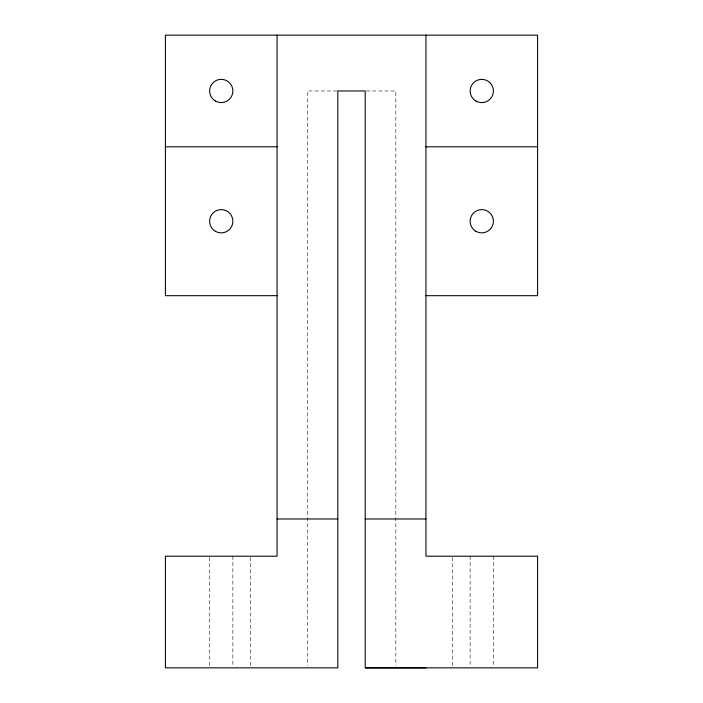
<?xml version="1.0" encoding="UTF-8"?>
<svg xmlns="http://www.w3.org/2000/svg" width="703" height="703" viewBox="0 0 703 703"><rect width="100%" height="100%" fill="white"/><g stroke="black" fill="none" stroke-linecap="round" stroke-linejoin="round"><path stroke-width="0.53" stroke-dasharray="3.52 2.64" d="M336.895 90.977L307.439 90.977L307.439 665.653M366.36 90.977L395.824 90.977L395.824 665.592M493.392 556.196L493.392 665.662M470.131 556.196L470.131 665.662M452.372 557.294L452.372 665.662M250.628 557.294L250.628 665.662M232.869 556.196L232.869 665.662M209.608 557.294L209.608 665.662"/><path stroke-width="1.05" d="M365.709 667.85L537.584 667.85L537.584 556.196L425.939 556.196L425.939 35.15M165.416 146.804L277.061 146.804M425.939 146.804L537.584 146.804M277.061 295.673L165.416 295.673L165.416 35.15L537.584 35.15L537.584 295.673L425.939 295.673M277.061 518.981L337.809 518.981M365.191 518.981L425.939 518.981M425.939 667.85L365.191 667.85L365.191 90.977L337.809 90.977L337.809 667.85L165.416 667.85L165.416 556.196L277.061 556.196L277.061 35.15M475.949 101.047A11.635 11.635 0 0 0 493.392 90.977A11.635 11.635 0 0 0 475.949 80.907A11.635 11.635 0 0 0 475.949 101.047M215.426 101.047A11.635 11.635 0 0 0 232.869 90.977A11.635 11.635 0 0 0 215.426 80.907A11.635 11.635 0 0 0 215.426 101.047M215.426 231.313A11.635 11.635 0 0 0 232.869 221.234A11.635 11.635 0 0 0 215.426 211.164A11.635 11.635 0 0 0 215.426 231.313M475.949 231.313A11.635 11.635 0 0 0 493.392 221.234A11.635 11.635 0 0 0 475.949 211.164A11.635 11.635 0 0 0 475.949 231.313"/></g></svg>
